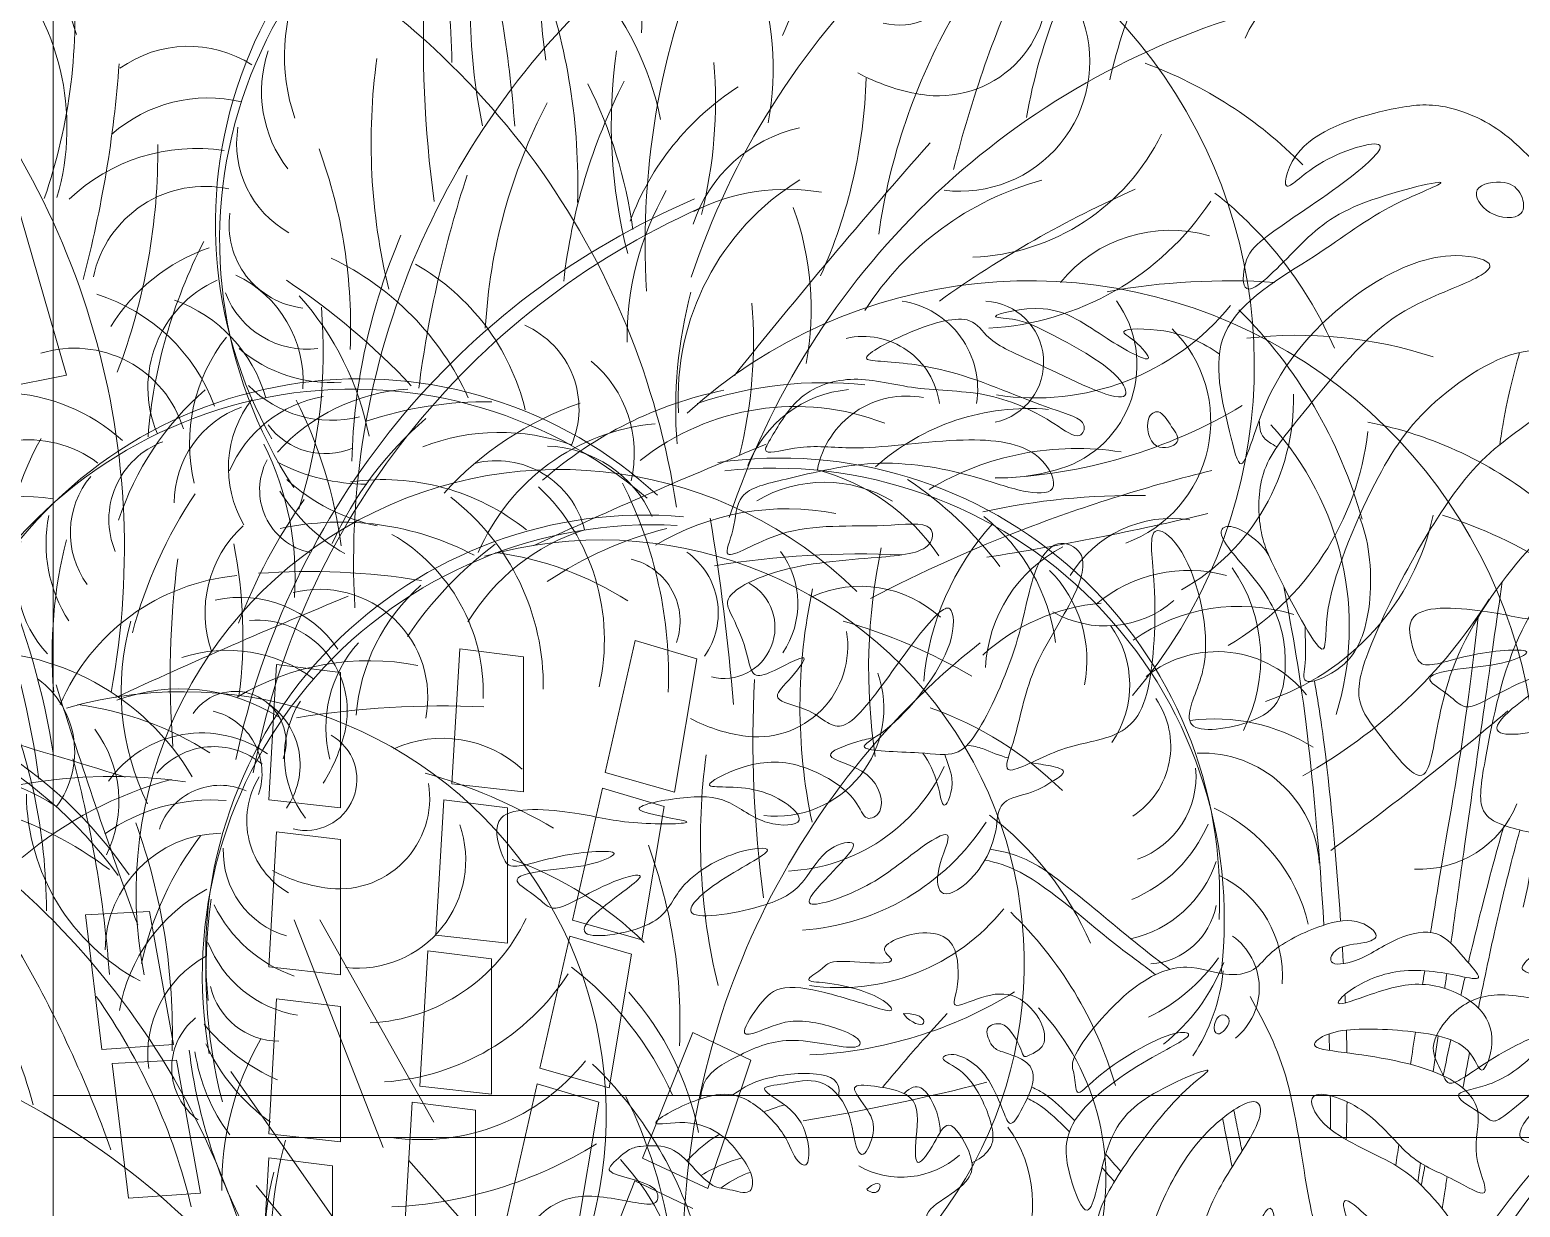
# Model space of a CAD drawing. Header units: metres. Extents: x -44 to 358, y -286 to 66.
# Drawn here: x 193.536 to 194.603, y 26.221 to 27.065 of the extents above; entities that cross this region are included whole.
import ezdxf

# ---------------------------------------------------------------- set-up
doc = ezdxf.new("R2010")
doc.units = ezdxf.units.M
doc.header["$LTSCALE"] = 0.3
doc.layers.add('EL0', color=7, linetype='Continuous', lineweight=15)
doc.layers.add('EL1', color=150, linetype='Continuous', lineweight=13)
doc.layers.add('matas', color=74, linetype='Continuous', lineweight=0, transparency=0.6)

# ---------------------------------------------------------------- blocks, each defined once
blk = doc.blocks.new('A$C87c00ffc')
for points, knots in [([(629.96, 1037.86), (626.69, 1036.86), (608.92, 1058.77), (571.35, 1075.38), (539.72, 1072.57), (481.03, 1055.59), (471.17, 1015.09), (493.53, 1041.59), (547.36, 1057.66), (507.3, 1022.55), (461.91, 994.62), (450.09, 981.03), (448.29, 951.81), (484.95, 990.46), (510.53, 1014.45), (589.98, 1033.25), (533.23, 1012.34), (496.05, 982.3), (424.01, 942.7), (440.95, 881.39), (449.29, 842.91), (463.03, 911.59), (522.72, 967.99), (572.38, 986.77), (609.38, 977.34), (571.58, 960.63), (531.48, 945.33), (484.36, 885.19), (458.63, 854.73), (458.91, 816.59), (467.41, 796.09), (501.81, 729.35), (496.85, 773.33), (528.3, 848.73), (559.63, 895.22), (621.98, 934.92), (656.34, 913.05), (623.55, 880.73), (580.88, 856.69), (525.52, 751.99), (516.05, 714.14), (532.03, 694.19), (557.09, 661.23), (565.38, 684.37), (571.46, 737.4), (612.08, 797.71), (649, 833.35), (651.9, 804.25), (610.94, 758.81), (596.58, 684.12), (590.4, 649.24), (604.59, 638.42), (637.34, 632.41), (682.43, 622.93), (721.54, 640.59), (755.68, 656.3), (751.57, 688.53), (726.72, 721.73), (707.44, 775.49), (710.07, 802.74), (735.66, 769.93), (778.46, 711.14), (767.99, 661.74), (782.84, 677.8), (814.48, 700.05), (823.41, 728.15), (803.58, 771.01), (747.48, 840.72), (696.54, 873.94), (690.94, 907.87), (723.9, 905.48), (753.3, 872.45), (798.84, 810.16), (833.12, 780.1), (834.56, 717.04), (850.94, 771.91), (859.65, 833.47), (854.52, 869.54), (798.19, 925), (746.69, 943.62), (717.28, 950.02), (695.42, 961.01), (714.89, 967.86), (746.06, 964.78), (793.23, 956.5), (832.71, 935.28), (870.08, 902.75), (872.56, 879.17), (881.78, 918.07), (875.69, 948.86), (839.42, 973.95), (789.44, 1004.1), (721.33, 997.04), (714.61, 1011.95), (750.35, 1009.47), (800.96, 1012.37), (862.54, 964.18), (842.65, 997.7), (824.25, 1030.8), (767.46, 1029.66), (733.91, 1037.11), (727.14, 1049.23), (752.31, 1047.13), (763.87, 1042.46), (760.52, 1063.45), (736.44, 1070.84), (696.9, 1071.31), (651.36, 1062.91), (632.6, 1050.32), (632.02, 1038.49), (629.96, 1037.86)], [0, 0, 0, 0, 0.285523, 0.64879, 0.969356, 1.403679, 1.671731, 1.94383, 2.290215, 2.602994, 3.032728, 3.274156, 3.492314, 3.828568, 4.219073, 4.618393, 4.926852, 5.353175, 5.826671, 6.257135, 6.511737, 6.89578, 7.420596, 7.833428, 8.092864, 8.37831, 8.766082, 9.249726, 9.605625, 9.924305, 10.223839, 10.635428, 10.888182, 11.403299, 11.842796, 12.30237, 12.579392, 12.904874, 13.316499, 13.921158, 14.255121, 14.538209, 14.858029, 15.063747, 15.475125, 15.975418, 16.315928, 16.528133, 16.966508, 17.465169, 17.778316, 17.986082, 18.307042, 18.686523, 19.055149, 19.377089, 19.660204, 20.029583, 20.461515, 20.679078, 20.979506, 21.483304, 21.810752, 21.996821, 22.352555, 22.637855, 23.009704, 23.547779, 23.9872, 24.2503, 24.51391, 24.889467, 25.381594, 25.778071, 26.119873, 26.441075, 26.903781, 27.234265, 27.72023, 28.138417, 28.454392, 28.677466, 28.870962, 29.192852, 29.578433, 29.963294, 30.358181, 30.542529, 30.836681, 31.156631, 31.512767, 31.955057, 32.400012, 32.539132, 32.828812, 33.26531, 33.675711, 33.919437, 34.264709, 34.678954, 35.005253, 35.144419, 35.402593, 35.5732, 35.781497, 36.049843, 36.409106, 36.792502, 37.049861, 37.230259, 37.230259, 37.230259, 37.230259]), ([(598.6, 1008.71), (592.75, 1012.11), (584.95, 1024.9), (608.6, 1029.12), (618.46, 1020.5), (620.55, 1004.44), (604.98, 1004.99), (598.6, 1008.71)], [0, 0, 0, 0, 0.221136, 0.451325, 0.651306, 0.837725, 1.078938, 1.078938, 1.078938, 1.078938]), ([(465.35, 801.92), (460.65, 810.74), (441.85, 823.33), (432.43, 813.98), (459.81, 786.89), (476.19, 756.76), (475.61, 719.57), (462.74, 701.69), (418.45, 692.98), (415.72, 710.76), (434.16, 740.33), (417.81, 806.88), (391.11, 823.85), (398.48, 780.31), (395.17, 723.07), (385.02, 700.94), (368, 690.54), (337.77, 687.03), (301.76, 665.1), (313.79, 693.35), (320.31, 734.57), (348.5, 774.09), (357.28, 804.3), (335.76, 813.18), (321.47, 790.69), (315.92, 748.63), (291.38, 695.24), (276.87, 680.3), (256.46, 683.69), (210.94, 683.99), (239.68, 696.93), (277.37, 743.85), (275.22, 772.95), (263.45, 766.84), (238.57, 732.43), (211.83, 695.74), (198.41, 700.99), (187.67, 710.36), (163.84, 714.58), (175.53, 725.91), (193.21, 747.45), (164.1, 729.86), (152.81, 728.62), (150.91, 746.47), (141.37, 766.34), (135.77, 777.96), (170.64, 796.67), (226.09, 800.26), (262.67, 803.86), (263.62, 823.49), (228.95, 817.83), (174.75, 822.83), (132.81, 794.39), (144.31, 818.66), (143.74, 841.33), (177.07, 848.36), (230.24, 862.21), (287.6, 850.82), (314.28, 840.19), (341.09, 838.12), (327.29, 868.73), (279.99, 874.39), (217.81, 864.18), (186.45, 869.86), (157.77, 860.97), (167.17, 875.53), (181.22, 901), (216.09, 911.86), (252.43, 900.72), (297.05, 902), (334.04, 883.99), (351.18, 870.26), (357.08, 883.79), (330.03, 890.53), (275.47, 915.41), (234.98, 918.93), (215.49, 919.99), (251.19, 939.12), (286.12, 948.68), (296.07, 930.18), (324.45, 919.14), (383.22, 889.21), (376.42, 912.69), (335.11, 935.16), (314.44, 945.3), (291.25, 945.14), (336.02, 956.47), (362.66, 934.54), (400.16, 914.07), (385.12, 931.9), (371.48, 938.85), (406.47, 939.18), (425.62, 930.37), (435.49, 923.34)], [0, 0, 0, 0, 0.306691, 0.445252, 0.770735, 1.114017, 1.439483, 1.699678, 2.046761, 2.229809, 2.554735, 3.016675, 3.248316, 3.567005, 4.008224, 4.273047, 4.506832, 4.833051, 5.137223, 5.368307, 5.744195, 6.141475, 6.427134, 6.643163, 6.901199, 7.278679, 7.707743, 7.941565, 8.205175, 8.525581, 8.751062, 9.202966, 9.458378, 9.606679, 9.983907, 10.352091, 10.529832, 10.750384, 10.987527, 11.182938, 11.409939, 11.674896, 11.849606, 12.068151, 12.338, 12.507689, 12.827927, 13.268541, 13.58627, 13.760979, 14.057739, 14.499295, 14.825097, 15.04029, 15.296319, 15.595328, 16.019303, 16.444159, 16.755155, 16.989302, 17.243146, 17.62552, 18.072519, 18.402975, 18.656372, 18.828503, 19.133746, 19.457697, 19.800374, 20.175181, 20.539559, 20.770404, 20.917377, 21.181506, 21.630318, 21.996628, 22.163033, 22.475346, 22.81097, 23.030579, 23.36033, 23.772702, 23.951425, 24.338973, 24.629794, 24.810089, 25.112412, 25.477675, 25.771528, 25.975037, 26.141363, 26.415904, 26.753463, 26.753463, 26.753463, 26.753463]), ([(616.36, 924.38), (612.78, 910.16), (609.23, 899.19), (605.16, 873.38), (604.48, 868.77)], [0, 0, 0, 0, 0.3713859, 0.4450513, 0.4450513, 0.4450513, 0.4450513]), ([(406.7, 879.62), (404.09, 883.51), (399.67, 891.17), (389.98, 884.95), (394.23, 863.42), (414.33, 869.29), (409.06, 876.1), (406.7, 879.62)], [0, 0, 0, 0, 0.1937887, 0.3453978, 0.5755782, 0.775032, 0.9504314, 0.9504314, 0.9504314, 0.9504314]), ([(459.46, 883.37), (459.99, 879.77), (459.26, 874.06), (466.83, 869.28), (470.22, 867.51)], [0, 0, 0, 0, 0.1849238, 0.2902732, 0.2902732, 0.2902732, 0.2902732]), ([(225.27, 776.15), (255.92, 792.08), (318.97, 820.75), (393.28, 844.1), (431.02, 853.25)], [0, 0, 0, 0, 0.570083, 1.174523, 1.174523, 1.174523, 1.174523]), ([(519.78, 825.71), (522.7, 818.53), (528.83, 793.11), (524.84, 752.4), (509.05, 732.55), (484.04, 721.93), (488.04, 737.09), (487.29, 751.52), (487.12, 759.28)], [0.796451, 0.796451, 0.796451, 0.796451, 0.970193, 1.365661, 1.650687, 1.894684, 2.080184, 2.300457, 2.300457, 2.300457, 2.300457]), ([(474.28, 783.34), (479.87, 753.4), (487.52, 713.47), (495.85, 622.52), (498.52, 579.26)], [0, 0, 0, 0, 0.5353436, 0.961061, 0.961061, 0.961061, 0.961061]), ([(575.09, 568.23), (577.89, 588.35), (589.39, 670.51), (599.16, 739.01), (605.98, 786.12)], [0.7954677, 0.7954677, 0.7954677, 0.7954677, 0.9938067, 1.6275405, 1.6275405, 1.6275405, 1.6275405]), ([(591.5, 764.81), (589.28, 746.13), (581.09, 678.55), (573.25, 639.62), (564.17, 583.21), (562.84, 574.76)], [0.882865, 0.882865, 0.882865, 0.882865, 1.102869, 1.7035674, 1.8027737, 1.8027737, 1.8027737, 1.8027737]), ([(492.73, 726.43), (494.58, 716.36), (500.27, 681.28), (505.86, 621.06), (508.58, 581.67)], [0.2580911, 0.2580911, 0.2580911, 0.2580911, 0.4722426, 0.9502416, 0.9502416, 0.9502416, 0.9502416]), ([(301.56, 642.89), (300.73, 630.82), (291.98, 609.23), (266.65, 592.14), (263.83, 613.17), (278.7, 641.28), (248.86, 621.88), (226.49, 601.72), (176.59, 584.86), (202.64, 611.46), (221.86, 631.98), (197.25, 626.63), (185.71, 603.73), (165.81, 589.9), (103.96, 579.16), (131.56, 606.7), (174.97, 627.15), (142.27, 624.79), (107.92, 604.37), (101.49, 577.16), (43.54, 568.27), (61.05, 589.92), (97.26, 613.06), (67.24, 605.92), (41.35, 589.83), (31.39, 588.58), (23.22, 597.81), (4.3, 608.19), (35.42, 613.46), (55.43, 614.31), (81.08, 625.33), (35.77, 622.63), (7.64, 610.83), (2.23, 622.9), (-5.77, 652.44), (52.18, 647.24), (77.06, 639.6), (134.96, 640.33), (67.16, 648.39), (114.83, 657.41), (139.23, 656.71), (159.62, 638.42), (193.23, 639.26), (159.31, 666.23), (115.76, 659.37), (150.73, 677.64), (182.71, 679.28), (217.64, 657.49), (221.08, 640.97), (235, 647.17), (228.11, 674.1), (190.36, 680.24), (212.49, 688.61), (224.51, 691.76), (227.86, 692.38)], [0, 0, 0, 0, 0.287935, 0.509921, 0.694845, 0.914775, 1.130892, 1.432522, 1.708191, 1.940059, 2.158215, 2.336316, 2.574966, 2.826451, 3.144649, 3.375115, 3.663944, 3.858531, 4.162692, 4.413969, 4.719779, 4.911773, 5.181826, 5.374351, 5.652333, 5.788703, 5.959159, 6.132544, 6.351659, 6.597297, 6.772982, 7.044017, 7.308028, 7.459546, 7.676358, 7.995067, 8.291067, 8.549749, 8.807462, 9.047756, 9.303575, 9.553937, 9.761509, 10.024418, 10.284683, 10.507621, 10.794183, 11.091229, 11.26134, 11.401871, 11.631567, 11.870432, 12.076436, 12.158603, 12.158603, 12.158603, 12.158603]), ([(256.74, 682.83), (260.74, 677.53), (266.84, 663.58), (268.6, 644.16), (277.5, 665.95), (270.83, 678.33), (269.95, 682.08)], [27.2283359, 27.2283359, 27.2283359, 27.2283359, 27.3931155, 27.5699316, 27.7653647, 27.9080584, 27.9080584, 27.9080584, 27.9080584]), ([(321.8, 677.03), (325.94, 676.4), (334.25, 675.36), (344.46, 672.38), (339.2, 668.58), (337.63, 667.58)], [13.7758744, 13.7758744, 13.7758744, 13.7758744, 13.9308647, 14.0941575, 14.2266629, 14.2266629, 14.2266629, 14.2266629]), ([(337.63, 667.58), (332.66, 664.5), (323.33, 658.19), (303.78, 655.44), (302.09, 646.48), (301.56, 642.89)], [14.2266629, 14.2266629, 14.2266629, 14.2266629, 14.4267737, 14.627591, 14.7851848, 14.7851848, 14.7851848, 14.7851848]), ([(585.57, 556.56), (587.62, 565.23), (595.68, 598.56), (602.07, 621.9), (607.1, 639.27)], [0.7319537, 0.7319537, 0.7319537, 0.7319537, 0.8444771, 1.1896725, 1.1896725, 1.1896725, 1.1896725]), ([(591.63, 529.18), (595.37, 547.61), (604.97, 592.68), (611.85, 618.93), (616.64, 636.52)], [1.0281083, 1.0281083, 1.0281083, 1.0281083, 1.267402, 1.6516058, 1.6516058, 1.6516058, 1.6516058]), ([(297.3, 624.94), (302.77, 624.16), (319.88, 620.12), (344.02, 603.07), (382.63, 570.18), (399.72, 556.95), (405.52, 552.53)], [0.183938, 0.183938, 0.183938, 0.183938, 0.33598, 0.672099, 1.091461, 1.306754, 1.306754, 1.306754, 1.306754]), ([(294.14, 618.44), (300.99, 617.05), (325.4, 609.49), (365.83, 571.48), (390.54, 554.59), (396.94, 549.31)], [0.1634557, 0.1634557, 0.1634557, 0.1634557, 0.3552761, 0.8432445, 1.0376522, 1.0376522, 1.0376522, 1.0376522]), ([(122.67, 474.44), (123.27, 479.12), (125.34, 489.82), (148.23, 502.18), (176.2, 514.4), (217.02, 502.48), (220.19, 510.18), (205.98, 517.62), (176.53, 524.42), (158.7, 514.61), (145.15, 511.83), (157.64, 530.96), (169.51, 544.41), (198.68, 538.93), (224.18, 530.71), (240.82, 525.91), (233.65, 534.25), (218.6, 540.68), (200.22, 544.76), (183.24, 545.08), (196.31, 552.46), (200.6, 558.47), (220.2, 556.4), (243.55, 555.89), (229.33, 564.89), (243.64, 572.84), (261.19, 576.1), (278.33, 569.4), (278.84, 541.66), (272.66, 527.16), (293.49, 537.5), (313.68, 539.24), (329.08, 521.87), (330.72, 510.01), (328.45, 504.5), (320.7, 500.62), (317.35, 499.33), (316.07, 505.1), (307.29, 521.38), (298.04, 519.33), (294.12, 516.14), (298.02, 505.43), (304.63, 502.57), (321.18, 497.93), (325.18, 485.13), (316.66, 468.27), (309.32, 456.23), (304.94, 468.07), (297.32, 486.13), (287.37, 496.74), (274.92, 502.8), (264.96, 498.51), (284.5, 491.59), (296.81, 465.59), (299.82, 451.71), (297.43, 443.33), (290.37, 437.5), (286.33, 436.02)], [0, 0, 0, 0, 0.210644, 0.48365, 0.806754, 1.152266, 1.256482, 1.463348, 1.77392, 2.030949, 2.183114, 2.412398, 2.650083, 2.941769, 3.250857, 3.437609, 3.572508, 3.804438, 4.063499, 4.242317, 4.413203, 4.566054, 4.821371, 5.045356, 5.198208, 5.387692, 5.632567, 5.850854, 6.140112, 6.31238, 6.540473, 6.796099, 7.053329, 7.240057, 7.370544, 7.533943, 7.623936, 7.747971, 7.982392, 8.136825, 8.249801, 8.423352, 8.576871, 8.800056, 8.988306, 9.237563, 9.413203, 9.574133, 9.829082, 10.045318, 10.250922, 10.381289, 10.594865, 10.901586, 11.109061, 11.266237, 11.467285, 11.467285, 11.467285, 11.467285]), ([(439.12, 549.59), (431.7, 550.49), (414.59, 557.91), (379.45, 543.37), (343.43, 498.39), (348.65, 490.14), (348.64, 473.45), (362.06, 490.4), (404.83, 516.27), (423.32, 513.62), (388.08, 497.52), (340.24, 462.65), (343.36, 430.48), (358.06, 392.87), (365.53, 449.03), (385.96, 476.15), (438.91, 497.31), (412.17, 479.93), (378.91, 437.14), (359.61, 403.75), (363.73, 387.17), (374.1, 371.2), (394.29, 338.08), (386.72, 378.58), (404.63, 424.13), (427.56, 457.43), (457.57, 477.55), (463.27, 462.97), (437.86, 427.35), (421.83, 393.49), (414.82, 343.8), (415.4, 333.56), (432.23, 325.97), (448.26, 322.29), (439.07, 345.51), (449.74, 375.77), (468.79, 424.79), (470.78, 372.45), (460.8, 342.82), (463.91, 305.92), (488.91, 319.22), (513.27, 312.9), (531.7, 321.45), (539.72, 342.58), (555.79, 347.73), (533.05, 375.04), (513.11, 395.58), (507.22, 421.2), (534.3, 393.46), (558.04, 373.18), (561.64, 351.62), (570.14, 383.83), (582.52, 392.67), (563.69, 416.35), (542.8, 437.18), (497.79, 453.25), (485.03, 483.05), (526.85, 469.79), (548.92, 437.01), (574.33, 428.1), (602.5, 410.33), (585.76, 442.47), (596.65, 468.44), (571.24, 493.62), (514.74, 502.26), (487.59, 505.11), (503.46, 517.29), (542.39, 516.82), (587.29, 510.82), (593.12, 484.16), (603.21, 510.47), (592.83, 533.29), (558.99, 547.31), (530.2, 539.06), (503.07, 528.71), (512.92, 540.41), (541.93, 555.43), (577.02, 549.5), (596.72, 544.81), (581.21, 560.85), (568.23, 577.87), (541.4, 572.58), (520.6, 556.69), (499.73, 554.25), (505.62, 567.4), (522.15, 567.63), (533.66, 572.27), (519.38, 584), (496.94, 580.37), (466.04, 564.92), (457.59, 550.69), (445.43, 548.83), (439.12, 549.59)], [0, 0, 0, 0, 0.272521, 0.61855, 1.026394, 1.192935, 1.373325, 1.583339, 1.9963, 2.158541, 2.458742, 2.891853, 3.208193, 3.472928, 3.811764, 4.178448, 4.525299, 4.739065, 5.174252, 5.51633, 5.7271, 5.990861, 6.266567, 6.538183, 6.943359, 7.314068, 7.614468, 7.771844, 8.129865, 8.498944, 8.884728, 9.049159, 9.286346, 9.47219, 9.701249, 10.048995, 10.367124, 10.677452, 11.030106, 11.315684, 11.566919, 11.848468, 12.088341, 12.348553, 12.53216, 12.831125, 13.15869, 13.363684, 13.654521, 13.99651, 14.174586, 14.447695, 14.655377, 14.931311, 15.249212, 15.638952, 15.874957, 16.182013, 16.541093, 16.844997, 17.094034, 17.360619, 17.651149, 17.956542, 18.395052, 18.635436, 18.818014, 19.179488, 19.551909, 19.764638, 19.996721, 20.274044, 20.596394, 20.919591, 21.172562, 21.321779, 21.643989, 21.990527, 22.180985, 22.396993, 22.657452, 22.930066, 23.230174, 23.44332, 23.600695, 23.833449, 23.99288, 24.188392, 24.459049, 24.785503, 25.006091, 25.237614, 25.237614, 25.237614, 25.237614]), ([(453.95, 536.14), (462.98, 519.88), (480, 488.08), (488.26, 408.92), (496.62, 387.32), (500.3, 376.28)], [0, 0, 0, 0, 0.418275, 0.908358, 1.239242, 1.239242, 1.239242, 1.239242]), ([(232.44, 481.38), (239.81, 490.31), (254.9, 507.87), (265.83, 519.88), (271.34, 525.84)], [0, 0, 0, 0, 0.3300322, 0.6063584, 0.6063584, 0.6063584, 0.6063584]), ([(245.11, 525.87), (257.29, 526.06), (260.27, 514.44), (247.03, 522.4), (245.11, 525.87)], [0, 0, 0, 0, 0.3061744, 0.6647782, 0.6647782, 0.6647782, 0.6647782]), ([(434.49, 513.6), (432.66, 513.74), (431.34, 520.02), (436.89, 527.23), (444.54, 521.46), (436.87, 513.42), (434.49, 513.6)], [0, 0, 0, 0, 0.1382945, 0.2924622, 0.4245165, 0.6050966, 0.6050966, 0.6050966, 0.6050966]), ([(256.75, 347.4), (257.9, 353.38), (262.39, 366.74), (263.67, 377.33), (262.41, 389.03), (260.93, 393.29), (255.67, 406.46), (274.46, 416.69), (287.67, 428.31), (286.08, 442.38), (271.97, 465.49), (264.34, 447.87), (252.19, 430.35), (251.82, 450.04), (256.96, 477.52), (229.07, 482.16), (210.22, 483.86), (225.35, 466.89), (228.6, 455.22), (221.62, 438.51), (215.44, 444.47), (214.2, 468.72), (195.55, 488.66), (175.43, 483.31), (153.55, 481.7), (181.49, 468.56), (188.78, 448.15), (187.87, 432.44), (179.49, 437.01), (174.33, 454.79), (152.1, 475.65), (132.19, 479.32), (104.73, 467.58), (90.46, 457.28), (115.73, 462.72), (136.38, 453.68), (146.9, 440.66), (155.14, 428), (153.47, 415.69), (139.82, 420.55), (129.38, 420.5), (116.01, 436.04), (104.41, 446.89), (86.26, 446.17), (79.2, 444.35), (68.26, 434.64), (66.77, 429.99), (82.01, 426.06), (97.55, 421.2), (97.28, 410.76), (85.68, 410.81), (51.79, 419.42), (26.19, 408.2), (10.07, 384.22), (19.51, 370.41), (23.18, 357.96), (44.48, 375.61), (87.77, 398.35), (72.83, 375.52), (49.37, 359.9), (20.74, 356.87), (44.22, 344.27), (49.7, 338.53), (58.44, 342.69), (94.73, 375.54), (111.76, 391.52), (136.68, 395.42), (109.44, 377.71), (81.91, 355.34), (59.22, 327.78), (82.51, 324.85), (102.36, 325.35), (110.01, 347.8), (141.05, 372.48), (176.06, 401.15), (164.91, 373.27), (135.86, 353.39), (124.2, 333.13), (118.58, 321.4), (118.56, 316.45), (129.92, 318.38), (146.57, 319.99), (153.31, 322.41), (160.76, 328.31), (163.39, 331.95)], [-17.595106, -17.595106, -17.595106, -17.595106, -17.524917, -17.223766, -17.223766, -17.075247, -16.887617, -16.641986, -16.413191, -16.204658, -15.95576, -15.74662, -15.528546, -15.333474, -15.052816, -14.77351, -14.57988, -14.358687, -14.147918, -13.938374, -13.821655, -13.547143, -13.27157, -13.01315, -12.81607, -12.563087, -12.288014, -12.099129, -11.971291, -11.730476, -11.426743, -11.179075, -10.866032, -10.696318, -10.46227, -10.189439, -9.961715, -9.744248, -9.581787, -9.392495, -9.20971, -8.964162, -8.738549, -8.512097, -8.353293, -8.143892, -8.047721, -7.835944, -7.61053, -7.468557, -7.300535, -6.971001, -6.674921, -6.395291, -6.176973, -6.017012, -5.734624, -5.391437, -5.188963, -4.86482, -4.63148, -4.395972, -4.238404, -4.085507, -3.695271, -3.399704, -3.196214, -2.945631, -2.574954, -2.29286, -2.071797, -1.830357, -1.580742, -1.205135, -0.892568, -0.672585, -0.330016, 0, 0, 0.122104, 0.295807, 0.528462, 0.680898, 0.886535, 0.886535, 0.886535, 0.886535]), ([(142.21, 476.86), (147.26, 480.42), (157.87, 487.18), (191.41, 492.14), (207.89, 485.89), (205.99, 476.13)], [0, 0, 0, 0, 0.311848, 0.736418, 1.047146, 1.047146, 1.047146, 1.047146]), ([(245.5, 477.64), (253.51, 486.19), (264.17, 472.67), (266.97, 461.05), (267.28, 454.43)], [0, 0, 0, 0, 0.3559522, 0.7382403, 0.7382403, 0.7382403, 0.7382403]), ([(160.88, 466.58), (162.24, 467.14), (166.92, 468.97), (170.76, 470.16), (173.39, 470.85)], [0.5618209, 0.5618209, 0.5618209, 0.5618209, 0.6040565, 0.7121766, 0.7121766, 0.7121766, 0.7121766]), ([(114.51, 437.11), (119.42, 442.1), (124.19, 446.88), (132.93, 452.41), (134.28, 453.23)], [0, 0, 0, 0, 0.2566914, 0.3009681, 0.3009681, 0.3009681, 0.3009681]), ([(559.96, 322.53), (567.23, 342.37), (584.33, 381.38), (623.77, 432.78), (646.93, 454.87)], [0, 0, 0, 0, 0.4458417, 0.9945318, 0.9945318, 0.9945318, 0.9945318]), ([(572.94, 325.31), (578.3, 340.17), (589.86, 369.76), (625.99, 422.77), (647.98, 445.62)], [0, 0, 0, 0, 0.3855041, 0.9316568, 0.9316568, 0.9316568, 0.9316568]), ([(122.89, 428.29), (127.49, 431.02), (135.82, 435.13), (144.23, 437.98), (147.77, 438.98)], [0, 0, 0, 0, 0.2243104, 0.3831316, 0.3831316, 0.3831316, 0.3831316]), ([(135.02, 420.68), (139.32, 423.98), (145.95, 427.7), (151.57, 429.88), (152.77, 430.29)], [0, 0, 0, 0, 0.2259059, 0.2885704, 0.2885704, 0.2885704, 0.2885704]), ([(222.93, 419.97), (231.9, 427.46), (232.05, 415.93), (224.54, 418.21), (222.93, 419.97)], [0, 0, 0, 0, 0.3368848, 0.6159089, 0.6159089, 0.6159089, 0.6159089]), ([(569.8, 408.29), (570.3, 411.59), (571.26, 417.88), (572.32, 424.5), (572.83, 427.63)], [0.49949551, 0.49949551, 0.49949551, 0.49949551, 0.55037512, 0.59413982, 0.59413982, 0.59413982, 0.59413982]), ([(586.47, 326.17), (598.35, 342.8), (622.79, 375.58), (645.21, 403.51), (656.64, 417.3)], [0, 0, 0, 0, 0.4384864, 0.848948, 0.848948, 0.848948, 0.848948])]:
    blk.add_open_spline(points, degree=3, knots=knots)
for points, degree in [([(283.45, 687.75), (286.8, 687.28), (290.16, 686.49), (292.78, 685.58)], 3), ([(292.78, 685.58), (297.78, 683.42), (302.96, 681.45), (308.18, 679.93)], 3), ([(509.6, 566.15), (509.81, 562.72), (510.02, 559.32), (510.21, 555.97)], 3), ([(559.23, 551.68), (558.81, 548.98), (558.39, 546.25), (557.97, 543.5)], 3), ([(571.3, 541.03), (571.72, 544.04), (572.14, 547.03), (572.55, 550.02)], 3), ([(581.02, 536.96), (581.87, 540.66), (582.71, 544.3), (583.54, 547.86)], 3), ([(511.19, 537.37), (511.27, 535.68), (511.34, 534), (511.42, 532.34)], 3), ([(501.59, 513.67), (501.7, 510.32), (501.79, 506.97), (501.88, 503.63)], 3), ([(512.03, 515.92), (512.18, 511.18), (512.29, 506.63), (512.37, 502.23)], 3), ([(553.62, 514.77), (552.66, 508.37), (551.69, 501.86), (550.71, 495.25)], 3), ([(564.37, 490.97), (565.36, 498.15), (566.35, 505.31), (567.33, 512.42)], 3), ([(570.35, 488.45), (571.9, 495.77), (573.46, 502.98), (575, 510.05)], 3), ([(582.24, 480.99), (583.57, 488.12), (584.94, 495.3), (586.32, 502.42)], 3), ([(322.35, 481.56), (327.89, 479.08), (333.03, 476.85), (348.3, 461.22)], 3), ([(502.35, 476.41), (502.41, 469.62), (502.43, 462.89), (502.39, 456.24)], 3), ([(319.74, 474.8), (325.41, 471.97), (330.63, 469.39), (345.04, 454.56)], 3), ([(444.18, 467.81), (446.26, 457.37), (449.13, 442.91)], 2), ([(512.44, 472.71), (512.34, 465.02), (512.16, 457.52), (511.93, 449.89)], 3), ([(437.36, 462.78), (439.4, 453.18), (441.29, 443.28), (443.1, 433.38)], 3), ([(366.89, 441.11), (369.73, 437.91), (372.78, 434.45), (376.06, 430.68)], 3), ([(543.64, 446.95), (543.03, 442.75), (542.42, 438.54), (541.82, 434.31)], 3), ([(364.71, 433.12), (367.06, 430.45), (369.55, 427.6), (372.19, 424.56)], 3), ([(555.2, 424.24), (555.73, 428.11), (556.26, 431.97), (556.79, 435.83)], 3), ([(557.17, 422.38), (557.91, 426.34), (558.66, 430.31), (559.42, 434.28)], 3)]:
    blk.add_open_spline(points, degree=degree)
blk = doc.blocks.new('A$C65AF79D4')
at = {"layer": 'matas'}
for p, q in [((1277.9, 1135.2), (1239.7, 1001.8)), ((1239.7, 1001.8), (1287.4, 992.3)), ((811.5, 802.2), (765.2, 788.4)), ((834.2, 702.8), (811.5, 802.2)), ((765.2, 788.4), (782, 688)), ((943.5, 796), (895.6, 790)), ((895.6, 790), (895.6, 688.2)), ((949.5, 694.2), (943.5, 796)), ((1081.4, 784), (1033.4, 778)), ((1033.4, 778), (1033.4, 676.2)), ((1087.3, 682.2), (1081.4, 784)), ((782, 688), (834.2, 702.8)), ((836.1, 691), (789.8, 677.2)), ((858.8, 591.6), (836.1, 691)), ((895.6, 688.2), (949.5, 694.2)), ((789.8, 677.2), (806.6, 576.8)), ((955.5, 682.2), (907.6, 676.2)), ((907.6, 676.2), (907.6, 574.5)), ((961.5, 580.4), (955.5, 682.2)), ((1033.4, 676.2), (1087.3, 682.2)), ((1081.4, 658.3), (1033.4, 652.3)), ((1033.4, 652.3), (1033.4, 550.5)), ((1087.3, 556.5), (1081.4, 658.3)), ((1177.2, 598.3), (1159, 498.2)), ((1225.4, 595.6), (1177.2, 598.3)), ((1213.1, 494.4), (1225.4, 595.6)), ((806.6, 576.8), (858.8, 591.6)), ((963.2, 439.6), (1049, 592)), ((1001.3, 420.5), (1068.1, 592)), ((860.7, 579.7), (814.4, 566)), ((883.4, 480.3), (860.7, 579.7)), ((907.6, 574.5), (961.5, 580.4)), ((814.4, 566), (831.1, 465.6)), ((967.5, 568.5), (919.6, 562.5)), ((919.6, 562.5), (919.6, 460.7)), ((973.5, 466.7), (967.5, 568.5)), ((1033.4, 550.5), (1087.3, 556.5)), ((1081.4, 532.6), (1033.4, 526.6)), ((1087.3, 430.8), (1081.4, 532.6)), ((1033.4, 526.6), (1033.4, 424.8)), ((768.2, 507.2), (724.6, 486.4)), ((806, 412.5), (768.2, 507.2)), ((1159, 498.2), (1213.1, 494.4)), ((724.6, 486.4), (756.8, 389.8)), ((1156.9, 486.4), (1138.7, 386.3)), ((1205.1, 483.7), (1156.9, 486.4)), ((1192.8, 382.5), (1205.1, 483.7)), ((831.1, 465.6), (883.4, 480.3)), ((915.5, 191.8), (1115.8, 477.7)), ((885.3, 468.5), (839, 454.7)), ((907.9, 369.1), (885.3, 468.5)), ((919.6, 460.7), (973.5, 466.7)), ((839, 454.7), (855.7, 354.4)), ((979.5, 454.7), (931.6, 448.7)), ((931.6, 448.7), (931.6, 347)), ((985.5, 352.9), (979.5, 454.7)), ((1033.4, 424.8), (1087.3, 430.8)), ((756.8, 389.8), (806, 412.5)), ((906, 325.2), (982.2, 411)), ((1087.3, 412.8), (1039.4, 406.8)), ((1039.4, 406.8), (1039.4, 305.1)), ((1093.3, 311), (1087.3, 412.8)), ((811.7, 395.5), (768.1, 374.7)), ((849.5, 300.8), (811.7, 395.5)), ((925, 182.3), (1096.7, 391.9)), ((1138.7, 386.3), (1192.8, 382.5))]:
    blk.add_line(p, q, dxfattribs=at)
for centre, radius, start, end in [((214.1, 1100.4), 590, 356.5728, 51.6083), ((1045.2, 1156.8), 330.6, 6.387, 107.4652), ((1042.7, 1139.8), 339.3, 2.4211, 105.506), ((209.3, 889.9), 590, 18.3589, 73.3943), ((796.9, 1115.9), 330.6, 330.6496, 71.7278), ((785, 1103.6), 339.3, 326.6836, 69.7686), ((1055.4, 1417.6), 389.2, 181.6466, 204.2836), ((1195.6, 1276.4), 389.2, 159.8606, 182.4975), ((1368.6, 1237.3), 419, 155.791, 179.9974), ((727.9, 1009.4), 382.4, 74.7781, 220.5475), ((444.7, 1305.1), 439, 351.3348, 11.9587), ((1517.5, 1174.7), 297.4, 134.0084, 163.6893), ((26.8, 1124.4), 439, 13.1208, 33.7447), ((104.1, 1124.3), 419, 9.821, 34.0275), ((516.5, 1276.3), 419, 348.035, 12.2414), ((612.9, 1311.4), 46.1, 120.4591, 284.943), ((1772.7, 1125.8), 872.8, 165.009, 175.8246), ((1363.9, 814.9), 590, 116.4241, 171.4596), ((433.5, 862.1), 590, 356.5728, 51.6083), ((253.7, 1210.2), 108.7, 24.6609, 84.1559), ((1426.8, 1188.4), 187.6, 136.8228, 196.318), ((583.2, 1294.1), 82, 171.3573, 279.7458), ((-275, 945.5), 872.8, 13.9938, 24.8094), ((931.5, 1233), 223.8, 160.0727, 190.6057), ((1320.5, 1145.8), 465.8, 160.204, 181.7217), ((929.7, 1242.3), 145.8, 341.2039, 25.1605), ((1652.2, 1272), 419, 174.8929, 199.0993), ((1012, 1150.9), 223.8, 138.2867, 168.8197), ((98.1, 1251), 872.8, 352.2078, 3.0234), ((1786, 871.3), 590, 135.526, 190.5615), ((180.7, 708.9), 590, 18.3589, 73.3943), ((567.1, 1238), 97.7, 161.8107, 276.9436), ((167.1, 1042.3), 465.8, 8.0967, 29.6144), ((440.3, 1190.6), 389.2, 345.5349, 8.1718), ((997.1, 1215.4), 95.7, 322.4312, 18.6164), ((1147.8, 1160.8), 88.6, 54.3987, 122.5846), ((540.3, 931.7), 325.1, 110.2899, 135.3288), ((1099.8, 1207.7), 348.7, 175.149, 194.0882), ((544.5, 1176.8), 465.8, 346.3107, 7.8284), ((2070.5, 1298.8), 872.8, 184.111, 194.9265), ((570.9, 1365.5), 154.5, 279.7458, 298.2126), ((1026.8, 1236.6), 389.2, 181.6466, 204.2836), ((429.2, 1022.7), 439, 6.5314, 27.1552), ((623.3, 1046.4), 204.9, 20.4057, 57.2847), ((1158.9, 1064.9), 348.7, 153.363, 172.3022), ((506, 1013.7), 419, 3.2316, 27.438), ((1133.1, 1101.4), 109.2, 48.5255, 103.3813), ((563.6, 1255.2), 164.7, 205.8919, 267.8427), ((664.5, 1081.8), 108.7, 18.0714, 77.5664), ((1034.7, 1176.1), 76.8, 299.1676, 9.2205), ((-3160.9, -2125.6), 4997.2, 38.7401, 41.3644), ((1414.9, 1038.2), 389.2, 159.8606, 182.4975), ((1142, 1033.8), 138.7, 46.4209, 98.7477), ((1636.7, 1169.8), 465.8, 179.3059, 200.8236), ((444.4, 926.4), 230.5, 32.6053, 74.6687), ((586.3, 984.7), 192.9, 356.7038, 58.2816), ((108.9, 879.6), 872.8, 7.4044, 18.2199), ((1832.1, 623.9), 590, 115.9917, 171.0271), ((1862.2, 618.5), 607.1, 119.1416, 172.4829), ((559.3, 904.3), 298.3, 128.1286, 156.7355), ((102.3, 387.6), 824.4, 54.3706, 66.1781), ((697.7, 987.9), 153.9, 63.0736, 99.9167), ((534.5, 592.2), 590, 11.7694, 66.8049), ((593.8, 1029.7), 223.8, 359.2127, 29.7457), ((1135.3, 1058.1), 85.9, 11.9469, 101.9916), ((557.4, 1252), 215.1, 213.661, 266.809), ((902.9, 1051.9), 223.8, 160.0727, 190.6057), ((523.9, 593), 585.5, 10.7882, 65.9581), ((1054.5, 1114.7), 62.7, 276.5507, 8.3917), ((408.8, 1004.3), 106.6, 39.2112, 106.1063), ((559.2, 925), 465.8, 1.5073, 23.025), ((790.3, 924.1), 389.2, 4.6368, 27.2737), ((1133.3, 895.5), 215.6, 115.5398, 155.4907), ((1086.3, 964.5), 140.9, 31.649, 70.9769), ((1062.5, 934.8), 173.2, 119.5823, 166.2721), ((1150, 997.1), 88.6, 115.3589, 183.5448), ((515, 690.5), 382.4, 47.675, 193.4443), ((365.1, 562.9), 510, 79.703, 93.9422), ((1367.6, 630.6), 531.2, 123.552, 136.8451), ((1089.7, 992.6), 88.6, 337.186, 65.7539), ((515.8, 1009.8), 82, 144.2541, 252.6427), ((550.2, 1011.6), 46.1, 93.356, 257.8398), ((621.1, 991.1), 67.4, 98.9374, 188.9654), ((1071.2, 1026.6), 348.7, 175.149, 194.0882), ((432.3, 976.1), 348.7, 355.7302, 14.6694), ((1231.4, 912.6), 223.8, 138.2867, 168.8197), ((1058.2, 1087.7), 66.3, 263.1446, 338.807), ((1194.8, 955.4), 109.2, 109.4857, 164.3414), ((1258.2, 930.4), 138.7, 107.3811, 159.7079), ((608.2, 797.4), 356.9, 134.7137, 164.3945), ((510.3, 1174.8), 190.1, 219.365, 278.8602), ((1435.5, 1019.4), 389.2, 175.0572, 197.6941), ((476, 967.2), 97.7, 134.7075, 249.8404), ((922.2, 976.8), 68.4, 113.7259, 203.7349), ((312.5, 706.8), 325.1, 83.1868, 108.2256), ((640, 973.1), 57.9, 77.3653, 172.5769), ((1040.5, 1102.3), 106, 265.8626, 310.6359), ((1017.5, 950.4), 129.5, 346.7427, 38.2584), ((1233.7, 936.3), 85.9, 72.907, 162.9518), ((902.3, 943.2), 90.1, 129.7822, 193.326), ((1018.9, 668.5), 330.6, 31.6098, 132.6879), ((480.7, 984.1), 164.7, 178.7887, 240.7396), ((670.2, 703.3), 292.9, 71.1455, 96.184), ((642.7, 901.3), 90.1, 21.1823, 84.7261), ((685.2, 699.1), 297.4, 48.7758, 78.4566), ((1023.8, 652.1), 339.3, 27.6438, 130.7287), ((972.8, 846), 145.8, 42.1641, 86.1207), ((1040.1, 1055.7), 87.8, 256.0719, 315.3632), ((988, 822.3), 223.8, 18.3147, 48.8476), ((1291.7, 848), 140.9, 92.6091, 131.937), ((553.2, 1311.1), 387, 239.1243, 268.0642), ((515.4, 803.6), 173.2, 48.2361, 94.9259), ((607.2, 917.8), 68.4, 10.7733, 100.7824), ((691.2, 790.7), 187.6, 51.5901, 111.0854), ((771.2, 746.1), 248.6, 42.1907, 70.7976), ((923.5, 696), 285.9, 71.5445, 90.8148), ((1378.3, 826.7), 348.7, 153.363, 172.3022), ((1029.1, 891.8), 95.7, 23.3914, 79.5765), ((1033.9, 932), 83.8, 329.4053, 37.9649), ((1081.7, 905.6), 76.8, 0.1277, 70.1807), ((317, 673.7), 298.3, 101.0254, 129.6323), ((781.7, 805.2), 160.8, 23.1018, 84.6795), ((792.8, 763.5), 270.9, 24.352, 49.3909), ((473.7, 984.1), 215.1, 186.5578, 239.7058), ((499.1, 812.5), 225.1, 137.528, 197.0233), ((913.6, 799), 159.8, 68.7894, 109.7881), ((1044.8, 996.2), 53.4, 247.228, 323.4326), ((1063.6, 844.6), 223.8, 358.7803, 29.3133), ((479.3, 731.1), 215.6, 59.0175, 98.9684), ((-863.1, -2904.7), 4164.3, 65.1381, 67.7623), ((880.9, 858.5), 90.1, 92.1218, 155.6656), ((1291.3, 850.1), 223.8, 153.4833, 184.0162), ((1145, 893.1), 62.7, 337.5109, 69.3518), ((1268.9, 864.7), 88.6, 38.1462, 126.7141), ((707.4, 592.6), 339.3, 83.7795, 186.8644), ((702.2, 608.9), 330.6, 81.8203, 182.8985), ((537.5, 1079), 154.5, 252.6427, 271.1094), ((916, 869.1), 68.4, 76.0655, 166.0746), ((1013.3, 1065.3), 145.5, 270.1273, 297.6111), ((1045.8, 915.6), 48.4, 282.6109, 27.7438), ((765.2, 685.6), 285.9, 123.6935, 142.9638), ((715, 776), 159.8, 104.7201, 145.7188), ((669.2, 822), 99.3, 59.2063, 121.1572), ((868.5, 612.2), 318.7, 348.8402, 134.6096), ((1108.9, 775.2), 322.5, 153.1864, 182.1263), ((1001.4, 750.1), 173.2, 81.922, 128.6118), ((975.3, 1031.6), 146.4, 282.036, 312.287), ((1170.4, 883.3), 66.3, 324.1047, 39.7671), ((436.3, 380.1), 531.2, 77.6632, 90.9562), ((993.1, 802.8), 158.4, 133.4271, 192.9223), ((1060, 768.2), 179.3, 127.7231, 180.8711), ((961.7, 987.4), 138, 299.748, 328.1882), ((852.9, 718.8), 348.7, 14.8321, 33.7713), ((1270.6, 781), 129.5, 47.7029, 99.2186), ((884.4, 3012.9), 2174.4, 256.5982, 261.0713), ((697.4, 709.2), 192.1, 59.0032, 101.0666), ((712.9, 663.9), 425, 20.8683, 35.1075), ((311.8, 556.3), 356.9, 107.6105, 137.2914), ((396.6, 936.9), 190.1, 192.2619, 251.757), ((408.1, 805.4), 88.6, 30.9634, 99.1493), ((639.6, 781.3), 145.8, 128.3876, 172.3442), ((390.3, 753), 204.9, 5.2091, 42.0881), ((2543, 600.3), 1812, 170.6603, 175.1334), ((804.2, 566), 330.6, 353.9494, 95.0276), ((798.1, 550), 339.3, 349.9834, 93.0684), ((723.5, 619.8), 274.2, 55.7592, 76.4836), ((1033.5, 675.7), 215.6, 77.8795, 117.8304), ((1046.4, 823.2), 88.9, 340.3764, 47.2716), ((1149, 874.9), 106, 326.8228, 11.596), ((837.4, 559.2), 318.7, 74.0729, 219.8422), ((800.6, 733.5), 159.8, 31.129, 72.1277), ((1063.1, 763.2), 137.2, 119.954, 181.9048), ((901.7, 792.2), 348.7, 355.2977, 14.237), ((1189.6, 851.9), 87.8, 317.0321, 16.3234), ((439.3, 776.4), 108.7, 2.8748, 62.3698), ((641.6, 180.3), 687, 80.7686, 92.576), ((196.8, 781), 439, 351.3348, 11.9587), ((754.9, 829.9), 65.8, 143.3298, 214.0989), ((805.2, 822.9), 56.2, 125.3353, 215.3633), ((948.5, 626.3), 244.1, 97.5434, 122.582), ((745.5, 645.9), 285.9, 33.8841, 53.1544), ((1455.5, 805.7), 348.7, 168.5596, 187.4988), ((459.8, 788.7), 119.1, 145.1442, 207.0951), ((394.7, 745.7), 109.2, 50.1668, 105.0225), ((567.2, 787.2), 95.7, 134.9317, 191.1169), ((826, 816.5), 48.3, 103.7632, 198.9748), ((1057.1, 322.9), 531.2, 85.8916, 99.1847), ((474.5, 775.8), 687, 355.5359, 7.3434), ((641.9, 754.1), 88.9, 65.6091, 132.5042), ((744.7, 812), 38.4, 119.7539, 284.2378), ((876.2, 734.6), 145.8, 4.5037, 48.4603), ((1096.4, 690.9), 160.8, 23.1018, 84.6795), ((496.9, 1038.6), 387, 212.0211, 240.9611), ((457.6, 892), 78.9, 229.2677, 300.0368), ((446.7, 677.1), 153.9, 47.8771, 84.7202), ((268.5, 752.2), 419, 348.035, 12.2414), ((1049, 759.3), 81.4, 75.8728, 191.0057), ((-548.4, -3019.1), 4164.3, 65.1381, 67.7623), ((1108.7, 746), 88.6, 77.6985, 145.8844), ((356.7, 689.2), 138.7, 54.8004, 107.1271), ((516.1, 768.7), 76.8, 144.3276, 214.3805), ((772.9, 408.5), 425, 106.1009, 120.3401), ((719.8, 797.9), 68.3, 170.652, 279.0406), ((1096.5, 749.2), 68.3, 85.4194, 193.8079), ((1006.3, 764.2), 192.1, 333.7706, 15.8339), ((185.5, 338), 590, 356.5728, 51.6083), ((948.7, 736.5), 95.7, 345.731, 41.9161), ((373.5, 707.9), 85.9, 51.5565, 141.6012), ((1012.1, 594.9), 192.1, 59.0032, 101.0666), ((1118.7, 685.6), 109.2, 71.8253, 126.6811), ((1310.9, 601.4), 192.9, 87.797, 149.3748), ((705.8, 751.3), 81.4, 161.1055, 276.2383), ((-149.9, 726.9), 872.8, 352.2078, 3.0234), ((1152.1, 444.9), 318.7, 74.0729, 219.8422), ((1112.7, 725.5), 38.4, 34.5212, 199.0051), ((1153.6, 627.1), 138.7, 69.7207, 122.0475), ((-2724.8, 2018.9), 4164.3, 339.9054, 342.5296), ((1466, 440), 330.6, 44.7339, 145.8121), ((1474.6, 425.2), 339.3, 40.7679, 143.8529), ((1301.8, 718.3), 68.4, 126.85, 216.8591), ((1673.7, 598.8), 419, 155.791, 179.9974), ((471.1, 722.6), 62.7, 145.1564, 236.9974), ((680.3, 496.4), 270.9, 109.5847, 134.6235), ((956.3, 65.9), 687, 80.7686, 92.576), ((998.8, 715.3), 76.8, 322.4674, 32.5203), ((1119.9, 708.6), 56.2, 125.3353, 215.3633), ((1263.2, 512), 244.1, 97.5434, 122.582), ((2684.7, -4070.7), 4997.2, 104.7143, 107.3385), ((1567, 2402.6), 2174.4, 229.4951, 233.9681), ((375.7, 602.3), 140.9, 82.5712, 121.8991), ((710.3, 857.6), 128.8, 279.0406, 297.5073), ((1140.7, 702.1), 48.3, 103.7632, 198.9748), ((1059.4, 697.6), 38.4, 119.7539, 284.2378), ((1155.2, 763.7), 128.8, 193.8079, 212.2747), ((1137.8, 646.7), 85.9, 35.2467, 125.2914), ((1290.2, 681), 90.1, 142.9063, 206.4501), ((956.6, 639.7), 88.9, 65.6091, 132.5042), ((1128.6, 666.1), 56.2, 40.1027, 130.1306), ((385.1, 628.9), 88.6, 87.7942, 176.3621), ((703, 765.7), 137.2, 205.1866, 267.1375), ((296.6, 652.7), 465.8, 346.3107, 7.8284), ((2077.8, 487.3), 872.8, 165.009, 175.8246), ((455.7, 700), 66.3, 174.7411, 250.4035), ((1087.6, 294.1), 425, 106.1009, 120.3401), ((1041.2, 666.7), 62.7, 299.8505, 31.6915), ((1669.1, 176.4), 590, 116.4241, 171.4596), ((1205.9, 317.5), 382.4, 312.6343, 98.4037), ((1084.3, 414.8), 292.9, 49.8946, 74.9332), ((1333.9, 543.2), 159.8, 81.9135, 122.9122), ((1034.5, 683.5), 68.3, 170.652, 279.0406), ((1123.9, 644.9), 48.3, 18.5305, 113.7422), ((1109, 688.1), 160.8, 297.8691, 359.4469), ((220.9, 709), 78.9, 202.1645, 272.9337), ((431, 559), 129.5, 115.2896, 166.8053), ((1129.9, 541.3), 140.9, 54.9488, 94.2767), ((1373.3, 411.5), 274.2, 106.5437, 127.2681), ((478, 705.3), 106, 202.9122, 247.6855), ((695.9, 473.4), 248.6, 127.4233, 156.0302), ((697.8, 763.1), 179.3, 212.9558, 266.1037), ((1020.5, 637), 81.4, 161.1055, 276.2383), ((1625.7, 507.3), 465.8, 160.204, 181.7217), ((1121.9, 568.5), 88.6, 0.4858, 89.0537), ((944.6, 507), 244.1, 12.3107, 37.3493), ((1167, 514.1), 389.2, 159.8606, 182.4975), ((1055.3, 643.4), 66.3, 286.4444, 2.1067), ((457.7, 663.3), 87.8, 198.1848, 257.4762), ((995, 382.1), 270.9, 109.5847, 134.6235), ((1025, 743.2), 128.8, 279.0406, 297.5073), ((408.1, 549.8), 83.8, 115.5832, 184.1427), ((745.4, 552.1), 389.2, 345.5349, 8.1718), ((1072.2, 501.2), 129.5, 10.0425, 61.5582), ((1668.9, 342.6), 419, 140.5431, 164.7495), ((426.9, 612.1), 53.4, 190.1155, 266.3201), ((735.5, 383.8), 297.4, 134.0084, 163.6893), ((657.8, 699.3), 158.4, 218.6598, 278.1549), ((1033.3, 649.8), 106, 289.1624, 333.9357), ((1017.8, 651.4), 137.2, 205.1866, 267.1375), ((390.2, 540.5), 48.4, 125.8043, 230.9372), ((1051.3, 606.8), 87.8, 279.3717, 338.663), ((490.2, 648.7), 145.5, 215.937, 243.4208), ((1094.6, 490.8), 83.8, 352.7051, 61.2647), ((2029.4, 128.7), 872.8, 149.7612, 160.5767), ((505, 612.9), 146.4, 201.2611, 231.5121), ((506.4, 566.4), 138, 185.3599, 213.8001), ((1010.6, 359), 248.6, 127.4233, 156.0302), ((1012.5, 648.8), 179.3, 212.9558, 266.1037), ((1079.2, 554), 53.4, 270.5278, 346.7324), ((694.9, 812.4), 322.5, 238.419, 267.359), ((983.4, 388.5), 223.8, 138.2867, 168.8197), ((1598.5, 266.9), 465.8, 144.9561, 166.4738), ((644.8, 397.4), 187.6, 136.8228, 196.318), ((1112, 480.5), 48.4, 305.9107, 51.0436), ((1553.3, -63.7), 590, 101.1762, 156.2117), ((1023, 605.1), 145.5, 293.427, 320.9109), ((1001.3, 559.1), 146.4, 305.3358, 335.5868), ((899, 391.3), 223.8, 359.2127, 29.7457), ((761, 541.7), 389.2, 330.287, 352.9239), ((1050.2, 269.5), 297.4, 134.0084, 163.6893), ((972.5, 584.9), 158.4, 218.6598, 278.1549), ((1006.4, 513.1), 138, 323.0478, 351.488), ((988.4, 2227), 1812, 255.893, 260.366), ((1130.3, 302.6), 348.7, 153.363, 172.3022), ((611.7, 378.1), 99.3, 144.439, 206.3898), ((1009.6, 698), 322.5, 238.419, 267.359), ((737.5, 337.7), 348.7, 355.7302, 14.6694), ((611, 464.1), 65.8, 228.5624, 299.3316), ((959.5, 283.1), 187.6, 136.8228, 196.318), ((866.8, 346.1), 223.8, 343.9649, 14.4978)]:
    blk.add_arc(centre, radius, start, end, dxfattribs=at)

msp = doc.modelspace()

# ---------------------------------------------------------------- linework, layer by layer
at = {"layer": 'EL0'}
msp.add_line((193.5526966, 26.0012153), (193.5526966, 30.3012153), dxfattribs=at)
at = {"layer": 'EL1'}
for p, q in [((193.5526966, 26.3012153), (200.7417742, 26.3012153)), ((193.5526966, 26.2712153), (200.7417742, 26.2712153))]:
    msp.add_line(p, q, dxfattribs=at)

# ---------------------------------------------------------------- block references
at = {"layer": 'matas'}
for name, p, xscale, yscale, zscale in [('A$C65AF79D4', (194.7418276, 25.8637553), -0.0009516181409652221, 0.0009516181409652221, 0.0009516181409652221), ('A$C87c00ffc', (194.5243054, 25.8792355), 0.001188305693559488, 0.001188305693559488, 0.001188305693559488), ('A$C87c00ffc', (193.8705211, 25.7350068), 0.001188305693559488, 0.001188305693559488, 0.001188305693559488)]:
    msp.add_blockref(name, p, dxfattribs=dict(at, xscale=xscale, yscale=yscale, zscale=zscale))

doc.saveas('drawing.dxf')
